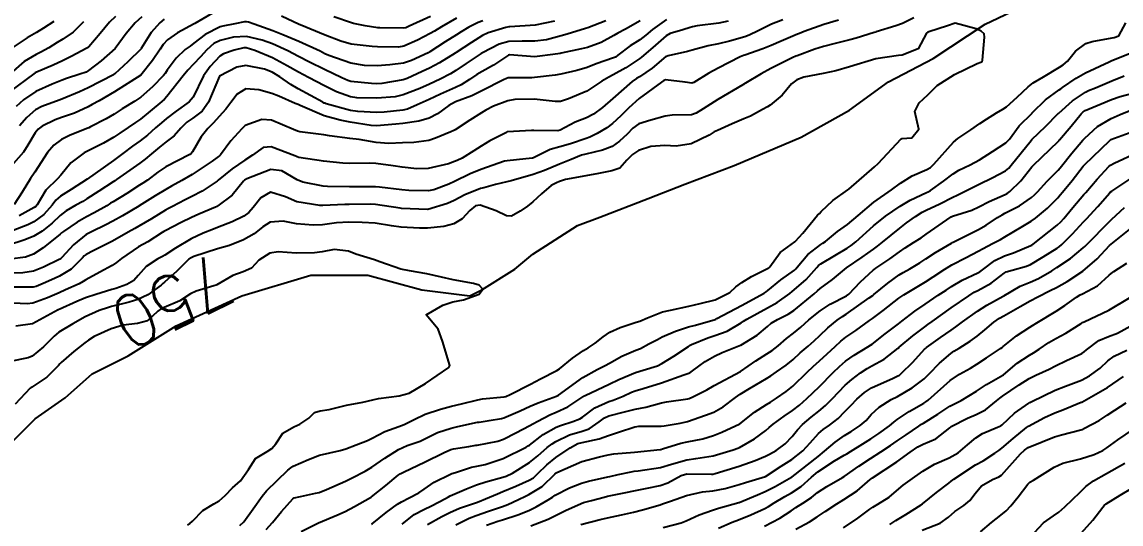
# Model space of a CAD drawing. Header units: metres. Extents: x 318500 to 325275, y 7408834 to 7428799.
# Drawn here: x 322427.6 to 322511.4, y 7422214.5 to 7422252.8 of the extents above; entities that cross this region are included whole.
import ezdxf
from ezdxf.enums import TextEntityAlignment as Align

# ---------------------------------------------------------------- set-up
doc = ezdxf.new("R2010")
doc.units = ezdxf.units.M
doc.header["$MEASUREMENT"] = 0
for name, color, linetype in [('Cotas', 45, 'Continuous'), ('Curvas de Nivel 1m', 11, 'Continuous'), ('Curvas de Nivel 5m', 15, 'Continuous'), ('Hidrografia', 140, 'Continuous'), ('Vias Primárias', 230, 'Continuous')]:
    doc.layers.add(name, color=color, linetype=linetype)
doc.styles.add('Style-STANDARD', font='STANDARD.shx')

msp = doc.modelspace()

# ---------------------------------------------------------------- linework, layer by layer
at = {"layer": 'Curvas de Nivel 1m', "flags": 128}
for points, elevation in [([(322442.742, 7422253.858), (322440.792, 7422252.719), (322440.755, 7422252.694), (322440.729, 7422252.682), (322439.455, 7422252.003), (322438.711, 7422251.47), (322438.357, 7422251.102), (322438.128, 7422250.756), (322437.566, 7422249.882), (322436.67, 7422248.77), (322434.657, 7422247.487), (322433.477, 7422246.818), (322432.943, 7422246.528), (322432.643, 7422246.365), (322431.598, 7422245.878), (322430.63, 7422245.533), (322430.135, 7422245.349), (322429.153, 7422244.872), (322428.839, 7422244.654), (322428.612, 7422244.376), (322428.054, 7422243.432), (322427.71, 7422242.893), (322426.577, 7422241.588)], 761), ([(322489.847, 7422252.966), (322488.739, 7422252.651), (322487.233, 7422252.102), (322486.872, 7422251.964), (322486.727, 7422251.91), (322485.472, 7422251.375), (322484.714, 7422251.047), (322484.073, 7422250.783), (322482.702, 7422250.29), (322482.603, 7422250.26), (322482.36, 7422250.165), (322480.687, 7422249.316), (322479.959, 7422248.923), (322478.825, 7422248.218), (322478.669, 7422248.169), (322478.154, 7422248.225), (322476.673, 7422248.416), (322476.542, 7422248.372), (322476.364, 7422248.245), (322474.657, 7422246.977), (322473.867, 7422246.278), (322473.257, 7422245.668), (322472.632, 7422245.076), (322472.184, 7422244.739), (322471.452, 7422244.308), (322470.889, 7422244.043), (322470.614, 7422243.942), (322469.421, 7422243.525), (322468.604, 7422243.295), (322467.863, 7422243.095), (322466.591, 7422242.451), (322466.534, 7422242.427), (322466.022, 7422242.379), (322464.588, 7422242.243), (322464.381, 7422242.197), (322462.581, 7422241.566), (322461.777, 7422241.239), (322460.572, 7422240.656), (322460.139, 7422240.456), (322459.009, 7422240.028), (322458.562, 7422239.94), (322457.09, 7422239.974), (322456.563, 7422240.019), (322454.872, 7422240.22), (322454.566, 7422240.241), (322452.866, 7422240.255), (322452.565, 7422240.255), (322450.888, 7422240.262), (322450.566, 7422240.29), (322449.02, 7422240.605), (322448.572, 7422240.783), (322447.409, 7422241.458), (322446.579, 7422241.574), (322444.753, 7422240.849), (322444.571, 7422240.747), (322444.525, 7422240.716), (322444.481, 7422240.671), (322443.631, 7422239.602), (322442.541, 7422238.786), (322442.481, 7422238.751), (322442.356, 7422238.693), (322441.095, 7422238.148), (322440.528, 7422237.898), (322439.738, 7422237.516), (322438.512, 7422236.89), (322438.425, 7422236.838), (322438.288, 7422236.752), (322437.208, 7422236.058), (322436.499, 7422235.655), (322435.199, 7422234.789), (322434.814, 7422234.467), (322434.482, 7422234.237), (322433.549, 7422233.739), (322432.465, 7422233.136), (322432.279, 7422233.016), (322431.955, 7422232.835), (322430.924, 7422232.375), (322430.45, 7422232.161), (322429.543, 7422231.764), (322428.437, 7422231.377), (322427.996, 7422231.327), (322426.437, 7422231.398)], 753), ([(322474.736, 7422252.91), (322473.605, 7422252.287), (322473.032, 7422251.989), (322472.722, 7422251.799), (322471.749, 7422251.276), (322470.709, 7422250.887), (322470.262, 7422250.771), (322468.701, 7422250.44), (322468.623, 7422250.429), (322468.07, 7422250.356), (322466.879, 7422250.187), (322466.697, 7422250.182), (322464.771, 7422250.327), (322464.699, 7422250.305), (322463.558, 7422249.546), (322462.679, 7422249.052), (322462.288, 7422248.822), (322461.731, 7422248.439), (322461.074, 7422248.038), (322460.664, 7422247.842), (322459.519, 7422247.327), (322458.654, 7422246.924), (322457.737, 7422246.494), (322456.985, 7422246.164), (322456.644, 7422246.09), (322455.223, 7422245.943), (322454.641, 7422245.916), (322453.207, 7422245.986), (322452.643, 7422246.085), (322450.792, 7422246.588), (322450.686, 7422246.625), (322450.651, 7422246.642), (322450.538, 7422246.704), (322448.661, 7422247.732), (322448.101, 7422248.055), (322447.272, 7422248.631), (322446.675, 7422248.991), (322446.096, 7422249.232), (322444.683, 7422249.515), (322443.976, 7422249.382), (322442.67, 7422248.69), (322441.817, 7422246.702), (322441.335, 7422246.014), (322440.631, 7422245.479), (322440.173, 7422245.181), (322439.708, 7422244.734), (322439.204, 7422244.149), (322438.604, 7422243.672), (322438.079, 7422243.274), (322437.468, 7422242.761), (322436.985, 7422242.367), (322436.583, 7422242.058), (322434.822, 7422240.796), (322434.672, 7422240.695), (322434.567, 7422240.628), (322433.46, 7422239.913), (322432.548, 7422239.331), (322432.238, 7422239.14), (322431.722, 7422238.838), (322430.969, 7422238.411), (322430.528, 7422238.061), (322429.898, 7422237.48), (322429.136, 7422236.871), (322428.506, 7422236.479), (322427.816, 7422236.203), (322426.499, 7422235.77)], 757), ([(322434.735, 7422253.259), (322434.273, 7422252.807), (322433.574, 7422251.96), (322432.702, 7422250.944), (322432.64, 7422250.891), (322432.555, 7422250.831), (322431.345, 7422250.188), (322430.685, 7422249.865), (322429.994, 7422249.546), (322428.672, 7422248.984), (322428.603, 7422248.949), (322428.519, 7422248.882), (322426.656, 7422247.492)], 764), ([(322476.738, 7422253.01), (322475.662, 7422252.256), (322475.174, 7422251.813), (322474.718, 7422251.475), (322473.979, 7422251.013), (322473.033, 7422250.295), (322472.843, 7422250.152), (322472.697, 7422250.084), (322471.373, 7422249.63), (322470.686, 7422249.367), (322469.896, 7422249.118), (322468.677, 7422248.848), (322468.254, 7422248.777), (322466.673, 7422248.582), (322466.474, 7422248.572), (322464.672, 7422248.565), (322464.546, 7422248.527), (322464.308, 7422248.405), (322462.661, 7422247.571), (322461.896, 7422247.199), (322460.653, 7422246.725), (322460.136, 7422246.458), (322459.284, 7422245.827), (322458.635, 7422245.493), (322457.867, 7422245.256), (322456.629, 7422245.083), (322456.107, 7422245.036), (322454.626, 7422244.912), (322454.235, 7422244.927), (322452.629, 7422245.186), (322451.874, 7422245.328), (322450.636, 7422245.657), (322448.803, 7422246.453), (322448.649, 7422246.522), (322448.426, 7422246.613), (322447.183, 7422247.16), (322446.657, 7422247.372), (322445.651, 7422247.647), (322444.661, 7422247.739), (322444.001, 7422247.332), (322443.526, 7422246.681), (322443.147, 7422246.18), (322442.634, 7422245.603), (322442.193, 7422245.13), (322441.766, 7422244.703), (322441.258, 7422244.063), (322440.593, 7422242.907), (322440.51, 7422242.802), (322440.398, 7422242.723), (322438.58, 7422241.778), (322437.972, 7422241.36), (322437.162, 7422240.764), (322436.807, 7422240.527), (322436.564, 7422240.371), (322435.591, 7422239.748), (322434.544, 7422239.099), (322434.358, 7422238.988), (322434.074, 7422238.807), (322433.103, 7422238.25), (322432.527, 7422237.951), (322431.808, 7422237.55), (322430.758, 7422236.848), (322430.62, 7422236.738), (322430.508, 7422236.637), (322429.221, 7422235.593), (322428.492, 7422235.106), (322427.87, 7422234.889), (322426.674, 7422234.721)], 756), ([(322444.216, 7422214.398), (322444.519, 7422214.666), (322445.225, 7422215.665), (322445.912, 7422216.645), (322446.254, 7422217.053), (322447.879, 7422218.616), (322448.089, 7422218.797), (322448.275, 7422218.912), (322449.451, 7422219.43), (322450.287, 7422219.752), (322451.856, 7422220.129), (322452.297, 7422220.248), (322453.073, 7422220.548), (322453.946, 7422220.894), (322454.308, 7422221.068), (322455.267, 7422221.569), (322456.322, 7422221.946), (322456.731, 7422222.097), (322457.502, 7422222.492), (322458.336, 7422222.884), (322459.518, 7422223.287), (322460.346, 7422223.504), (322461.103, 7422223.688), (322462.354, 7422223.998), (322462.722, 7422224.057), (322464.357, 7422224.218), (322464.503, 7422224.253), (322464.822, 7422224.393), (322466.368, 7422225.181), (322467.147, 7422225.587), (322468.379, 7422226.217), (322468.573, 7422226.347), (322469.562, 7422227.163), (322470.401, 7422227.748), (322470.762, 7422227.957), (322471.298, 7422228.307), (322471.909, 7422228.807), (322472.423, 7422229.154), (322473.196, 7422229.515), (322474.435, 7422229.911), (322474.7, 7422230.002), (322475.304, 7422230.257), (322476.445, 7422230.706), (322477.036, 7422230.821), (322478.449, 7422231.145), (322479.309, 7422231.344), (322480.454, 7422231.614), (322481.56, 7422232.173), (322482.027, 7422232.607), (322482.472, 7422232.948), (322483.218, 7422233.41), (322484.488, 7422234.038), (322484.554, 7422234.075), (322484.611, 7422234.138), (322485.395, 7422235.238), (322486.519, 7422236.053), (322486.551, 7422236.079), (322486.583, 7422236.109), (322487.139, 7422236.714), (322488.243, 7422238.084), (322488.4, 7422238.224), (322488.544, 7422238.358), (322489.418, 7422239.21), (322490.569, 7422240.007), (322490.644, 7422240.059), (322492.596, 7422241.765), (322492.877, 7422242.026), (322494.619, 7422243.902), (322494.688, 7422243.931), (322495.434, 7422243.992), (322495.972, 7422244.645), (322495.682, 7422245.99), (322495.993, 7422246.654), (322496.669, 7422247.279), (322497.013, 7422247.637), (322497.376, 7422247.97), (322498.689, 7422248.83), (322500.426, 7422249.653), (322500.698, 7422249.751), (322500.795, 7422249.823), (322500.827, 7422249.919), (322500.984, 7422251.659), (322500.961, 7422251.918), (322500.733, 7422252.127), (322500.342, 7422252.32), (322498.742, 7422252.728), (322498.161, 7422252.537), (322496.732, 7422252.089), (322496.652, 7422252.06), (322496.57, 7422251.982), (322495.916, 7422250.783), (322494.705, 7422250.308), (322494.438, 7422250.27), (322492.7, 7422250.03), (322490.693, 7422249.408), (322489.655, 7422249.106), (322488.688, 7422248.899), (322487.198, 7422248.615), (322486.683, 7422248.418), (322486.276, 7422248.116), (322485.556, 7422247.237), (322484.655, 7422246.469), (322484.441, 7422246.354), (322484.049, 7422246.146), (322483.154, 7422245.644), (322482.639, 7422245.442), (322481.758, 7422245.048), (322480.625, 7422244.555), (322480.382, 7422244.435), (322479.989, 7422244.199), (322478.613, 7422243.542), (322477.482, 7422243.361), (322476.607, 7422243.391), (322475.535, 7422243.327), (322474.601, 7422243.018), (322474.157, 7422242.714), (322473.725, 7422242.279), (322473.192, 7422241.676), (322472.582, 7422241.457), (322471.545, 7422241.271), (322470.578, 7422241.074), (322469.034, 7422240.803), (322468.573, 7422240.651), (322468.359, 7422240.565), (322467.956, 7422240.356), (322467.222, 7422239.701), (322466.551, 7422239.096), (322466.139, 7422238.783), (322465.578, 7422238.384), (322464.915, 7422238.013), (322464.535, 7422238.035), (322463.751, 7422238.412), (322462.546, 7422238.851), (322462.184, 7422238.795), (322461.744, 7422238.438), (322461.16, 7422237.815), (322460.525, 7422237.427), (322459.765, 7422237.218), (322458.519, 7422237.1), (322457.907, 7422237.101), (322456.52, 7422237.17), (322455.763, 7422237.276), (322454.524, 7422237.461), (322453.542, 7422237.528), (322452.525, 7422237.56), (322451.593, 7422237.505), (322450.521, 7422237.351), (322449.807, 7422237.311), (322448.522, 7422237.429), (322447.527, 7422237.623), (322446.524, 7422237.556), (322445.976, 7422237.19), (322445.294, 7422236.658), (322444.505, 7422236.19), (322443.413, 7422235.768), (322442.498, 7422235.515), (322440.715, 7422234.939), (322440.491, 7422234.839), (322440.329, 7422234.722), (322439.412, 7422233.8), (322438.463, 7422232.977), (322438.34, 7422232.873), (322438.206, 7422232.753), (322437.2, 7422232.011), (322436.443, 7422231.636), (322435.785, 7422231.435), (322434.435, 7422231.113), (322434.19, 7422231.047), (322433.484, 7422230.814), (322432.425, 7422230.335), (322431.474, 7422229.785), (322430.413, 7422229.146), (322430.046, 7422228.855), (322429.236, 7422228.029), (322428.387, 7422227.318), (322428.083, 7422227.186), (322426.715, 7422226.905)], 751), ([(322485.609, 7422252.997), (322484.735, 7422252.657), (322484.381, 7422252.497), (322483.72, 7422252.15), (322483.055, 7422251.827), (322482.723, 7422251.702), (322481.539, 7422251.356), (322480.714, 7422251.156), (322479.913, 7422251.001), (322478.707, 7422250.686), (322478.342, 7422250.587), (322476.874, 7422250.238), (322476.732, 7422250.207), (322476.699, 7422250.184), (322475.64, 7422249.301), (322474.676, 7422248.648), (322474.442, 7422248.505), (322474.133, 7422248.278), (322472.657, 7422246.981), (322471.865, 7422246.302), (322471.167, 7422245.787), (322470.638, 7422245.523), (322469.787, 7422245.179), (322468.623, 7422244.579), (322468.449, 7422244.526), (322466.623, 7422244.553), (322466.452, 7422244.544), (322464.621, 7422244.443), (322464.588, 7422244.433), (322464.531, 7422244.401), (322463.278, 7422243.752), (322462.604, 7422243.35), (322462.049, 7422242.985), (322461.168, 7422242.444), (322460.777, 7422242.26), (322460.587, 7422242.181), (322460.131, 7422242.003), (322458.582, 7422241.635), (322457.7, 7422241.612), (322456.582, 7422241.741), (322455.905, 7422241.839), (322454.585, 7422242.023), (322454.091, 7422242.044), (322452.585, 7422242.02), (322452.058, 7422242.041), (322450.586, 7422242.218), (322448.702, 7422242.495), (322448.589, 7422242.53), (322448.532, 7422242.553), (322448.415, 7422242.613), (322446.6, 7422243.31), (322445.997, 7422243.251), (322445.167, 7422242.661), (322444.586, 7422242.271), (322443.633, 7422241.626), (322442.571, 7422240.753), (322442.497, 7422240.691), (322441.341, 7422239.926), (322440.552, 7422239.502), (322440.033, 7422239.243), (322439.074, 7422238.742), (322438.723, 7422238.562), (322438.536, 7422238.457), (322437.472, 7422237.815), (322436.517, 7422237.246), (322436.215, 7422237.074), (322435.701, 7422236.782), (322434.503, 7422236.109), (322433.04, 7422235.366), (322432.492, 7422235.079), (322432.351, 7422234.972), (322432.22, 7422234.833), (322431.346, 7422233.972), (322430.469, 7422233.433), (322430.072, 7422233.25), (322429.21, 7422232.869), (322428.689, 7422232.644), (322428.456, 7422232.589), (322426.783, 7422232.578)], 754), ([(322430.033, 7422252.86), (322429.245, 7422252.349), (322428.717, 7422252.038), (322427.994, 7422251.608), (322426.923, 7422250.907)], 766), ([(322472.123, 7422252.92), (322470.731, 7422252.381), (322470.562, 7422252.323), (322469.157, 7422251.91), (322468.721, 7422251.778), (322467.603, 7422251.475), (322466.715, 7422251.356), (322465.736, 7422251.363), (322464.714, 7422251.34), (322463.975, 7422251.147), (322462.701, 7422250.48), (322462.669, 7422250.462), (322462.623, 7422250.431), (322461.476, 7422249.654), (322460.68, 7422249.117), (322460.265, 7422248.867), (322459.49, 7422248.468), (322458.666, 7422248.089), (322457.929, 7422247.757), (322456.657, 7422247.259), (322456.055, 7422247.117), (322454.655, 7422247.005), (322453.142, 7422247.04), (322452.656, 7422247.128), (322451.591, 7422247.507), (322450.664, 7422247.952), (322449.444, 7422248.602), (322448.676, 7422249.012), (322447.821, 7422249.485), (322446.692, 7422250.084), (322445.361, 7422250.66), (322444.703, 7422250.862), (322444.512, 7422250.863), (322443.786, 7422250.679), (322442.972, 7422250.411), (322442.693, 7422250.226), (322441.951, 7422249.431), (322441.446, 7422248.708), (322440.654, 7422247.101), (322440.342, 7422246.725), (322439.357, 7422246.021), (322438.631, 7422245.475), (322438.238, 7422245.142), (322437.796, 7422244.758), (322437.174, 7422244.202), (322436.605, 7422243.756), (322436.034, 7422243.343), (322435.301, 7422242.789), (322434.585, 7422242.257), (322432.57, 7422240.83), (322431.359, 7422240.041), (322430.55, 7422239.546), (322430.175, 7422239.226), (322429.895, 7422238.86), (322429.261, 7422238.137), (322428.521, 7422237.584), (322428.061, 7422237.343), (322426.941, 7422236.904)], 758), ([(322495.591, 7422253.148), (322494.741, 7422252.704), (322494.219, 7422252.526), (322492.731, 7422252.078), (322492.696, 7422252.065), (322492.572, 7422252.032), (322491.191, 7422251.585), (322490.721, 7422251.457), (322489.598, 7422251.19), (322488.713, 7422250.971), (322488.038, 7422250.762), (322486.702, 7422250.254), (322486.597, 7422250.216), (322486.376, 7422250.115), (322484.691, 7422249.269), (322483.958, 7422248.876), (322482.767, 7422248.159), (322482.712, 7422248.127), (322482.679, 7422248.108), (322482.558, 7422248.042), (322480.657, 7422246.917), (322479.541, 7422246.207), (322479.001, 7422245.859), (322478.643, 7422245.735), (322477.165, 7422245.712), (322476.641, 7422245.643), (322475.55, 7422245.343), (322474.632, 7422245.047), (322474.174, 7422244.727), (322473.741, 7422244.279), (322473.165, 7422243.731), (322472.606, 7422243.338), (322471.867, 7422243.035), (322470.596, 7422242.743), (322470.268, 7422242.652), (322469.475, 7422242.337), (322468.586, 7422241.966), (322467.45, 7422241.492), (322466.578, 7422241.183), (322464.892, 7422240.714), (322464.572, 7422240.639), (322463.713, 7422240.413), (322462.82, 7422240.173), (322462.565, 7422240.111), (322461.355, 7422239.645), (322460.551, 7422239.2), (322460.033, 7422238.973), (322458.54, 7422238.513), (322458.511, 7422238.51), (322456.541, 7422238.6), (322456.446, 7422238.606), (322454.546, 7422238.911), (322454.147, 7422238.935), (322452.545, 7422238.902), (322452.217, 7422238.893), (322450.544, 7422238.826), (322450.309, 7422238.827), (322448.547, 7422239.109), (322447.689, 7422239.487), (322446.558, 7422239.849), (322445.802, 7422239.401), (322445.234, 7422238.66), (322444.908, 7422238.291), (322444.53, 7422238.013), (322443.638, 7422237.564), (322442.517, 7422237.134), (322442.197, 7422237.013), (322441.422, 7422236.706), (322440.506, 7422236.278), (322439.32, 7422235.56), (322438.493, 7422235.023), (322438.315, 7422234.928), (322437.962, 7422234.755), (322437.072, 7422234.174), (322436.471, 7422233.473), (322436.142, 7422233.097), (322435.594, 7422232.783), (322434.76, 7422232.491), (322434.454, 7422232.4), (322433.236, 7422232.03), (322432.444, 7422231.766), (322431.781, 7422231.495), (322430.43, 7422230.878), (322430.412, 7422230.869), (322430.376, 7422230.851), (322428.419, 7422229.795), (322427.141, 7422229.623)], 752), ([(322436.735, 7422253.23), (322436.236, 7422252.777), (322435.558, 7422251.947), (322434.718, 7422250.8), (322433.629, 7422249.873), (322432.674, 7422249.117), (322432.492, 7422249.012), (322432.016, 7422248.837), (322431.006, 7422248.507), (322430.665, 7422248.384), (322429.896, 7422248.095), (322428.656, 7422247.524), (322427.718, 7422246.894), (322427.157, 7422246.388)], 763), ([(322468.204, 7422252.887), (322466.732, 7422252.578), (322464.803, 7422252.471), (322464.731, 7422252.46), (322464.496, 7422252.404), (322463.152, 7422251.995), (322462.72, 7422251.794), (322461.88, 7422251.27), (322460.701, 7422250.502), (322460.669, 7422250.482), (322460.623, 7422250.451), (322459.445, 7422249.712), (322458.682, 7422249.304), (322458.125, 7422249.041), (322456.972, 7422248.505), (322456.669, 7422248.41), (322455.051, 7422248.142), (322454.666, 7422248.111), (322454.252, 7422248.122), (322452.667, 7422248.289), (322452.455, 7422248.351), (322451.99, 7422248.57), (322450.679, 7422249.2), (322449.52, 7422249.769), (322448.694, 7422250.193), (322447.865, 7422250.623), (322446.708, 7422251.152), (322445.92, 7422251.444), (322444.716, 7422251.712), (322443.723, 7422251.672), (322442.711, 7422251.418), (322442.223, 7422251.182), (322441.691, 7422250.705), (322441.225, 7422250.179), (322440.683, 7422249.602), (322440.245, 7422249.158), (322439.89, 7422248.732), (322438.654, 7422247.131), (322438.473, 7422246.931), (322438.272, 7422246.754), (322437.381, 7422246.02), (322436.63, 7422245.421), (322436.254, 7422245.148), (322435.703, 7422244.784), (322435.068, 7422244.339), (322434.608, 7422244.03), (322433.83, 7422243.583), (322432.592, 7422242.96), (322432.506, 7422242.916), (322432.342, 7422242.832), (322431.339, 7422242.086), (322430.573, 7422241.132), (322430.303, 7422240.854), (322429.432, 7422239.991), (322428.758, 7422238.877), (322428.666, 7422238.75), (322428.537, 7422238.657), (322427.383, 7422238.041)], 759), ([(322438.448, 7422253.037), (322438.115, 7422252.756), (322437.456, 7422252.026), (322436.7, 7422250.799), (322436.688, 7422250.782), (322435.675, 7422249.795), (322434.671, 7422248.876), (322434.629, 7422248.842), (322434.57, 7422248.801), (322432.66, 7422247.814), (322431.983, 7422247.511), (322430.651, 7422246.932), (322430.448, 7422246.853), (322429.126, 7422246.39), (322428.639, 7422246.125), (322427.971, 7422245.549), (322427.422, 7422244.898)], 762), ([(322446.215, 7422214.093), (322446.703, 7422214.633), (322447.39, 7422215.465), (322448.247, 7422216.437), (322448.356, 7422216.501), (322448.835, 7422216.604), (322449.991, 7422216.854), (322450.253, 7422216.927), (322450.817, 7422217.14), (322452.268, 7422217.771), (322452.788, 7422218.036), (322453.762, 7422218.538), (322454.283, 7422218.846), (322455.265, 7422219.545), (322456.297, 7422220.2), (322456.982, 7422220.5), (322457.949, 7422220.842), (322458.308, 7422221.014), (322459.287, 7422221.494), (322460.321, 7422221.83), (322460.827, 7422221.94), (322462.328, 7422222.272), (322462.461, 7422222.295), (322463.215, 7422222.417), (322464.173, 7422222.562), (322464.333, 7422222.609), (322465.577, 7422223.146), (322466.347, 7422223.493), (322466.961, 7422223.754), (322468.359, 7422224.267), (322468.417, 7422224.291), (322468.497, 7422224.348), (322470.374, 7422225.692), (322471.462, 7422226.304), (322472.07, 7422226.61), (322472.388, 7422226.797), (322473.345, 7422227.332), (322474.403, 7422227.781), (322474.75, 7422227.919), (322475.397, 7422228.255), (322476.054, 7422228.606), (322476.418, 7422228.79), (322477.425, 7422229.225), (322478.43, 7422229.55), (322478.939, 7422229.698), (322480.439, 7422230.116), (322480.491, 7422230.138), (322480.589, 7422230.188), (322482.45, 7422231.195), (322484.174, 7422232.134), (322484.351, 7422232.243), (322484.463, 7422232.332), (322485.463, 7422233.138), (322486.487, 7422233.889), (322486.607, 7422233.989), (322486.706, 7422234.107), (322487.524, 7422235.076), (322488.517, 7422235.853), (322488.656, 7422235.94), (322488.852, 7422236.077), (322489.769, 7422236.826), (322490.533, 7422237.383), (322491.342, 7422238.048), (322492.556, 7422239.077), (322493.881, 7422240.01), (322494.578, 7422240.519), (322495.478, 7422241.099), (322496.594, 7422241.568), (322496.857, 7422241.716), (322497.125, 7422241.972), (322498.617, 7422243.647), (322498.944, 7422243.945), (322499.953, 7422244.608), (322500.637, 7422245.075), (322501.137, 7422245.421), (322501.903, 7422245.907), (322502.389, 7422246.168), (322502.657, 7422246.348), (322503.473, 7422247.083), (322504.301, 7422247.876), (322504.683, 7422248.181), (322505.483, 7422248.653), (322506.695, 7422249.385), (322506.976, 7422249.559), (322507.303, 7422249.834), (322507.933, 7422250.607), (322508.72, 7422251.179), (322509.191, 7422251.345), (322510.727, 7422251.622), (322510.868, 7422251.647), (322511.217, 7422251.783), (322511.762, 7422252.757)], 752), ([(322460.737, 7422253.124), (322459.598, 7422252.467), (322459.061, 7422252.139), (322458.722, 7422251.94), (322457.764, 7422251.444), (322456.707, 7422250.976), (322456.32, 7422250.9), (322454.706, 7422250.929), (322454.291, 7422250.952), (322452.709, 7422251.146), (322451.924, 7422251.36), (322450.719, 7422251.831), (322448.805, 7422252.609), (322448.73, 7422252.642), (322447.392, 7422253.285)], 761), ([(322458.738, 7422253.249), (322457.13, 7422252.504), (322456.858, 7422252.378), (322456.728, 7422252.346), (322454.878, 7422252.379), (322454.728, 7422252.391), (322453.762, 7422252.545), (322452.888, 7422252.714), (322452.732, 7422252.76), (322451.379, 7422253.223)], 762), ([(322448.88, 7422213.937), (322450.22, 7422214.59), (322451.613, 7422215.185), (322452.234, 7422215.466), (322452.945, 7422215.844), (322454.172, 7422216.531), (322454.223, 7422216.558), (322454.251, 7422216.579), (322455.341, 7422217.443), (322456.276, 7422218.229), (322456.438, 7422218.347), (322456.738, 7422218.503), (322458.287, 7422219.227), (322459.795, 7422219.958), (322460.297, 7422220.197), (322460.494, 7422220.252), (322461.677, 7422220.436), (322462.216, 7422220.516), (322462.302, 7422220.53), (322463.882, 7422220.83), (322464.309, 7422220.979), (322465.245, 7422221.457), (322466.325, 7422222.02), (322466.549, 7422222.145), (322466.934, 7422222.364), (322467.852, 7422222.84), (322468.34, 7422223.048), (322469.224, 7422223.46), (322470.358, 7422224.216), (322470.422, 7422224.256), (322470.547, 7422224.317), (322472.369, 7422225.191), (322473.113, 7422225.542), (322474.378, 7422226.069), (322474.967, 7422226.261), (322476.044, 7422226.586), (322476.388, 7422226.749), (322477.295, 7422227.328), (322478.408, 7422228.069), (322478.495, 7422228.123), (322478.643, 7422228.208), (322479.885, 7422228.728), (322480.421, 7422228.894), (322481.365, 7422229.236), (322482.436, 7422229.868), (322482.604, 7422229.991), (322482.852, 7422230.154), (322484.449, 7422231.011), (322485.165, 7422231.411), (322486.137, 7422232.113), (322486.315, 7422232.26), (322486.464, 7422232.374), (322487.388, 7422233.185), (322488.197, 7422234.084), (322488.337, 7422234.238), (322488.494, 7422234.359), (322489.57, 7422235.003), (322490.513, 7422235.561), (322490.809, 7422235.762), (322491.169, 7422236.05), (322492.532, 7422237.276), (322493.441, 7422238.016), (322494.552, 7422238.782), (322495.325, 7422239.226), (322496.567, 7422239.806), (322496.683, 7422239.863), (322496.873, 7422239.975), (322497.854, 7422240.688), (322498.59, 7422241.251), (322499.023, 7422241.514), (322499.899, 7422241.931), (322500.604, 7422242.317), (322501.588, 7422242.933), (322502.617, 7422243.612), (322502.884, 7422243.896), (322503.627, 7422244.893), (322504.606, 7422245.871), (322504.626, 7422245.895), (322504.651, 7422245.914), (322505.644, 7422246.876), (322506.677, 7422247.646), (322506.79, 7422247.728), (322506.938, 7422247.837), (322507.962, 7422248.552), (322508.691, 7422248.955), (322510.495, 7422249.793), (322510.634, 7422249.858), (322510.702, 7422249.891), (322512.047, 7422250.433)], 753), ([(322454.246, 7422214.504), (322454.29, 7422214.529), (322455.375, 7422215.377), (322456.243, 7422216.029), (322456.54, 7422216.211), (322457.122, 7422216.497), (322457.857, 7422216.885), (322458.26, 7422217.172), (322459.033, 7422217.704), (322460.278, 7422218.32), (322460.372, 7422218.355), (322460.658, 7422218.446), (322461.878, 7422218.84), (322462.285, 7422218.928), (322462.925, 7422219.059), (322464.291, 7422219.508), (322466.04, 7422220.374), (322466.205, 7422220.468), (322466.303, 7422220.539), (322467.337, 7422221.337), (322468.323, 7422221.892), (322468.65, 7422222.02), (322469.598, 7422222.331), (322470.125, 7422222.531), (322470.335, 7422222.677), (322471.283, 7422223.369), (322472.353, 7422223.856), (322472.677, 7422223.965), (322473.442, 7422224.279), (322474.065, 7422224.571), (322474.364, 7422224.684), (322474.96, 7422224.855), (322476.37, 7422225.285), (322478.05, 7422225.888), (322478.378, 7422225.993), (322478.526, 7422226.061), (322478.725, 7422226.207), (322479.682, 7422226.906), (322480.397, 7422227.333), (322480.986, 7422227.597), (322482.37, 7422228.161), (322482.398, 7422228.172), (322483.643, 7422228.92), (322484.432, 7422229.578), (322484.728, 7422229.834), (322485.205, 7422230.122), (322486.026, 7422230.532), (322486.447, 7422230.815), (322488, 7422232.087), (322488.243, 7422232.304), (322488.466, 7422232.497), (322489.385, 7422233.163), (322490.467, 7422234.06), (322491.669, 7422234.876), (322492.512, 7422235.493), (322492.818, 7422235.723), (322493.195, 7422236.02), (322494.531, 7422237.102), (322495.038, 7422237.492), (322495.717, 7422237.988), (322496.224, 7422238.304), (322496.547, 7422238.464), (322497.572, 7422238.947), (322498.562, 7422239.449), (322498.901, 7422239.609), (322499.571, 7422239.935), (322500.221, 7422240.279), (322500.578, 7422240.451), (322501.573, 7422240.922), (322502.594, 7422241.47), (322502.829, 7422241.664), (322503.028, 7422241.894), (322504.535, 7422243.787), (322504.603, 7422243.87), (322505.635, 7422244.855), (322506.611, 7422245.841), (322506.63, 7422245.861), (322506.651, 7422245.878), (322507.692, 7422246.802), (322508.675, 7422247.477), (322508.906, 7422247.588), (322509.441, 7422247.809), (322510.685, 7422248.335), (322511.627, 7422248.714)], 754), ([(322458.518, 7422214.476), (322459.615, 7422215.074), (322460.234, 7422215.4), (322460.956, 7422215.726), (322462.246, 7422216.155), (322462.451, 7422216.223), (322462.935, 7422216.42), (322463.846, 7422216.816), (322464.259, 7422216.979), (322465.254, 7422217.396), (322466.272, 7422217.846), (322466.598, 7422218.043), (322466.937, 7422218.363), (322467.607, 7422219.037), (322468.292, 7422219.593), (322469.398, 7422220.334), (322469.981, 7422220.649), (322470.306, 7422220.737), (322471.604, 7422221.007), (322472.315, 7422221.261), (322473.078, 7422221.523), (322474.325, 7422221.921), (322474.622, 7422221.969), (322476.326, 7422221.98), (322476.561, 7422222.002), (322477.779, 7422222.218), (322478.243, 7422222.299), (322478.332, 7422222.322), (322479.726, 7422222.809), (322480.343, 7422223.059), (322481.067, 7422223.461), (322482.008, 7422224.165), (322482.363, 7422224.419), (322483.064, 7422224.847), (322484.375, 7422225.619), (322484.683, 7422225.821), (322485.118, 7422226.123), (322485.862, 7422226.641), (322486.395, 7422227.077), (322486.932, 7422227.572), (322487.529, 7422228.093), (322487.999, 7422228.504), (322488.422, 7422228.909), (322489.03, 7422229.475), (322489.756, 7422230.067), (322490.163, 7422230.342), (322490.445, 7422230.525), (322492.2, 7422231.776), (322492.459, 7422231.963), (322492.545, 7422232.029), (322493.602, 7422232.885), (322494.483, 7422233.519), (322494.779, 7422233.703), (322495.282, 7422233.992), (322496.041, 7422234.44), (322496.501, 7422234.744), (322497.245, 7422235.233), (322498.456, 7422235.951), (322498.52, 7422235.987), (322498.596, 7422236.024), (322500.531, 7422236.986), (322501.121, 7422237.327), (322501.983, 7422237.906), (322502.326, 7422238.12), (322502.545, 7422238.225), (322503.646, 7422238.792), (322504.563, 7422239.428), (322504.802, 7422239.631), (322505.02, 7422239.863), (322505.748, 7422240.687), (322506.595, 7422241.526), (322506.747, 7422241.689), (322506.863, 7422241.837), (322507.629, 7422242.811), (322508.492, 7422243.821), (322508.552, 7422243.889), (322508.622, 7422243.972), (322509.598, 7422244.843), (322510.645, 7422245.468), (322510.864, 7422245.569), (322511.319, 7422245.78), (322512.263, 7422246.158)], 756), ([(322460.692, 7422214.445), (322461.705, 7422214.958), (322462.231, 7422215.162), (322463.17, 7422215.482), (322464.242, 7422215.852), (322464.638, 7422216.001), (322465.451, 7422216.382), (322465.988, 7422216.64), (322466.256, 7422216.764), (322467.25, 7422217.376), (322468.242, 7422218.35), (322468.26, 7422218.37), (322468.28, 7422218.385), (322468.381, 7422218.448), (322470.29, 7422219.271), (322471.639, 7422219.646), (322472.295, 7422219.794), (322472.724, 7422219.858), (322474.297, 7422219.985), (322476.251, 7422220.193), (322476.3, 7422220.2), (322476.43, 7422220.238), (322477.841, 7422220.683), (322478.309, 7422220.785), (322479.502, 7422221.009), (322480.316, 7422221.259), (322480.968, 7422221.532), (322482.33, 7422222.144), (322483.439, 7422223.048), (322484.353, 7422223.634), (322484.66, 7422223.822), (322485.123, 7422224.122), (322485.855, 7422224.626), (322486.369, 7422225.042), (322487.462, 7422226.094), (322487.93, 7422226.544), (322488.393, 7422226.961), (322488.978, 7422227.495), (322489.597, 7422228.068), (322490.022, 7422228.458), (322490.421, 7422228.767), (322491.185, 7422229.292), (322492.22, 7422230.033), (322492.442, 7422230.198), (322493.247, 7422230.817), (322494.457, 7422231.748), (322494.601, 7422231.856), (322494.822, 7422231.996), (322495.843, 7422232.613), (322496.475, 7422232.991), (322497.077, 7422233.375), (322497.956, 7422233.958), (322498.277, 7422234.169), (322498.495, 7422234.298), (322499.595, 7422234.843), (322500.511, 7422235.334), (322500.885, 7422235.546), (322501.586, 7422235.909), (322502.191, 7422236.235), (322502.525, 7422236.439), (322503.896, 7422237.242), (322504.538, 7422237.63), (322504.873, 7422237.865), (322505.783, 7422238.62), (322506.564, 7422239.414), (322506.76, 7422239.645), (322506.923, 7422239.836), (322507.676, 7422240.737), (322508.515, 7422241.821), (322508.554, 7422241.867), (322508.601, 7422241.921), (322510.539, 7422243.791), (322510.58, 7422243.831), (322510.621, 7422243.85), (322512.021, 7422244.377)], 757), ([(322463.007, 7422214.418), (322463.893, 7422214.737), (322464.227, 7422214.837), (322465.412, 7422215.202), (322466.237, 7422215.532), (322466.798, 7422215.808), (322467.719, 7422216.355), (322468.037, 7422216.569), (322468.255, 7422216.713), (322469.337, 7422217.261), (322470.27, 7422217.63), (322470.8, 7422217.784), (322472.277, 7422218.11), (322472.425, 7422218.141), (322473.057, 7422218.282), (322474.053, 7422218.502), (322474.283, 7422218.532), (322474.585, 7422218.567), (322476.286, 7422218.834), (322477.132, 7422219.071), (322478.292, 7422219.416), (322478.975, 7422219.521), (322480.295, 7422219.716), (322481.835, 7422220.167), (322482.166, 7422220.298), (322482.303, 7422220.36), (322483.451, 7422221.005), (322484.323, 7422221.65), (322484.578, 7422221.875), (322484.873, 7422222.125), (322485.713, 7422222.742), (322486.346, 7422223.183), (322486.871, 7422223.584), (322487.451, 7422224.094), (322488.369, 7422224.98), (322489.441, 7422226.064), (322489.922, 7422226.522), (322490.393, 7422226.939), (322491.042, 7422227.409), (322492.091, 7422228.035), (322492.287, 7422228.157), (322492.413, 7422228.248), (322493.406, 7422229.034), (322494.437, 7422229.802), (322494.548, 7422229.89), (322494.687, 7422229.998), (322495.672, 7422230.763), (322496.453, 7422231.3), (322497.452, 7422231.965), (322498.053, 7422232.37), (322498.471, 7422232.651), (322499.283, 7422233.133), (322500.486, 7422233.681), (322500.64, 7422233.766), (322500.838, 7422233.917), (322501.782, 7422234.626), (322502.506, 7422234.978), (322503.183, 7422235.216), (322504.518, 7422235.761), (322504.591, 7422235.797), (322504.688, 7422235.867), (322506.535, 7422237.331), (322506.799, 7422237.576), (322507.031, 7422237.835), (322507.715, 7422238.666), (322508.568, 7422239.669), (322508.639, 7422239.749), (322508.698, 7422239.818), (322509.566, 7422240.824), (322510.465, 7422241.792), (322510.601, 7422241.901), (322510.86, 7422242.044), (322512.611, 7422242.877)], 758), ([(322466.408, 7422214.368), (322467.713, 7422214.869), (322468.232, 7422215.121), (322469.039, 7422215.537), (322470.246, 7422216.078), (322470.423, 7422216.142), (322471.022, 7422216.308), (322471.982, 7422216.566), (322472.255, 7422216.628), (322473.63, 7422216.906), (322474.262, 7422217.043), (322475.264, 7422217.257), (322476.268, 7422217.448), (322476.854, 7422217.649), (322477.853, 7422218.216), (322478.281, 7422218.333), (322480.165, 7422218.307), (322480.281, 7422218.317), (322480.46, 7422218.365), (322482.288, 7422218.921), (322483.501, 7422219.35), (322484.296, 7422219.683), (322484.593, 7422219.831), (322485.095, 7422220.122), (322485.787, 7422220.636), (322486.316, 7422221.196), (322486.724, 7422221.704), (322487.096, 7422222.099), (322487.758, 7422222.669), (322488.346, 7422223.132), (322488.865, 7422223.559), (322489.361, 7422224.065), (322490.371, 7422225.1), (322490.88, 7422225.54), (322491.542, 7422226.038), (322492.031, 7422226.389), (322492.388, 7422226.584), (322493.323, 7422227.089), (322494.409, 7422227.938), (322494.442, 7422227.967), (322494.473, 7422227.999), (322495.527, 7422228.885), (322496.434, 7422229.572), (322496.671, 7422229.742), (322496.991, 7422229.972), (322498.45, 7422230.998), (322499.779, 7422231.93), (322500.193, 7422232.195), (322500.466, 7422232.334), (322501.485, 7422232.9), (322502.486, 7422233.664), (322502.638, 7422233.747), (322503.103, 7422233.891), (322504.188, 7422234.181), (322504.497, 7422234.316), (322505.467, 7422234.894), (322506.516, 7422235.554), (322506.683, 7422235.673), (322506.878, 7422235.836), (322507.701, 7422236.656), (322508.537, 7422237.567), (322508.768, 7422237.817), (322509.617, 7422238.741), (322510.533, 7422239.791), (322510.55, 7422239.81), (322510.571, 7422239.828), (322510.699, 7422239.916), (322512.591, 7422241.179)], 759), ([(322476.491, 7422214.236), (322477.846, 7422214.595), (322478.228, 7422214.753), (322479.22, 7422215.215), (322480.241, 7422215.565), (322480.716, 7422215.71), (322482.25, 7422216.147), (322482.28, 7422216.16), (322483.665, 7422216.732), (322484.263, 7422216.984), (322485.024, 7422217.367), (322486.279, 7422218.076), (322486.301, 7422218.088), (322486.323, 7422218.109), (322488.296, 7422219.666), (322488.795, 7422220.073), (322489.608, 7422220.763), (322490.318, 7422221.262), (322490.808, 7422221.56), (322491.517, 7422222.038), (322491.952, 7422222.417), (322492.342, 7422222.86), (322492.944, 7422223.428), (322493.88, 7422224.007), (322494.363, 7422224.251), (322495.464, 7422224.894), (322496.376, 7422225.594), (322496.762, 7422225.974), (322497.556, 7422226.799), (322498.404, 7422227.528), (322498.654, 7422227.699), (322499.058, 7422227.94), (322499.882, 7422228.464), (322500.424, 7422228.855), (322501.012, 7422229.333), (322501.696, 7422229.907), (322502.131, 7422230.215), (322502.445, 7422230.4), (322503.696, 7422231.125), (322504.457, 7422231.555), (322505.046, 7422231.861), (322505.992, 7422232.323), (322506.471, 7422232.567), (322507.28, 7422233.03), (322508.49, 7422233.82), (322509.561, 7422234.748), (322510.52, 7422235.768), (322512.536, 7422237.387)], 761), ([(322480.712, 7422214.183), (322481.751, 7422214.644), (322482.23, 7422214.834), (322483.167, 7422215.215), (322484.243, 7422215.693), (322484.527, 7422215.846), (322484.957, 7422216.123), (322485.764, 7422216.609), (322486.262, 7422216.88), (322487.006, 7422217.362), (322487.796, 7422218.087), (322488.284, 7422218.496), (322489.551, 7422219.32), (322490.297, 7422219.754), (322490.479, 7422219.868), (322490.758, 7422220.045), (322491.71, 7422220.635), (322492.315, 7422221.012), (322492.924, 7422221.418), (322493.735, 7422222.009), (322494.064, 7422222.274), (322494.337, 7422222.485), (322495.241, 7422223.097), (322496.356, 7422223.742), (322496.506, 7422223.829), (322496.691, 7422223.975), (322498.375, 7422225.464), (322499.068, 7422225.94), (322499.908, 7422226.406), (322500.392, 7422226.706), (322501.123, 7422227.189), (322502.212, 7422227.902), (322502.328, 7422227.985), (322502.412, 7422228.058), (322503.432, 7422228.878), (322504.435, 7422229.532), (322504.646, 7422229.658), (322504.983, 7422229.862), (322506.449, 7422230.754), (322507.096, 7422231.191), (322508, 7422231.825), (322508.285, 7422232), (322508.464, 7422232.085), (322509.59, 7422232.687), (322510.486, 7422233.496), (322510.636, 7422233.64), (322510.845, 7422233.785), (322511.844, 7422234.425)], 762), ([(322484.223, 7422214.348), (322485.384, 7422214.967), (322486.241, 7422215.517), (322486.592, 7422215.757), (322487.128, 7422216.097), (322487.798, 7422216.545), (322488.262, 7422216.903), (322488.959, 7422217.38), (322490.158, 7422218.052), (322490.281, 7422218.125), (322491.414, 7422218.914), (322492.295, 7422219.503), (322493.073, 7422220.018), (322493.806, 7422220.509), (322494.313, 7422220.851), (322495, 7422221.309), (322495.983, 7422221.983), (322496.189, 7422222.124), (322496.334, 7422222.215), (322497.42, 7422222.887), (322498.353, 7422223.508), (322498.637, 7422223.664), (322499.215, 7422223.937), (322500.367, 7422224.639), (322501.128, 7422225.157), (322502.38, 7422225.859), (322502.439, 7422225.899), (322503.481, 7422226.796), (322504.403, 7422227.39), (322504.707, 7422227.564), (322505.153, 7422227.859), (322505.889, 7422228.377), (322506.422, 7422228.672), (322507.193, 7422229.067), (322508.345, 7422229.821), (322508.4, 7422229.861), (322508.441, 7422229.886), (322508.574, 7422229.951), (322510.45, 7422230.821), (322512.047, 7422231.766)], 763), ([(322486.604, 7422214.104), (322487.646, 7422214.672), (322488.235, 7422215.049), (322488.849, 7422215.463), (322489.721, 7422216.058), (322490.044, 7422216.263), (322490.255, 7422216.379), (322491.27, 7422217.035), (322492.278, 7422217.903), (322492.345, 7422217.963), (322492.438, 7422218.028), (322494.293, 7422219.255), (322495.32, 7422219.985), (322495.894, 7422220.388), (322496.309, 7422220.596), (322497.262, 7422221.02), (322498.328, 7422221.847), (322498.382, 7422221.897), (322498.454, 7422221.948), (322499.675, 7422222.595), (322500.344, 7422222.875), (322501.05, 7422223.213), (322501.889, 7422223.905), (322502.143, 7422224.122), (322502.364, 7422224.274), (322503.623, 7422225.132), (322504.377, 7422225.607), (322504.896, 7422225.862), (322505.908, 7422226.326), (322506.391, 7422226.58), (322507.233, 7422226.996), (322508.406, 7422227.537), (322508.577, 7422227.648), (322508.76, 7422227.815), (322509.702, 7422228.52), (322510.425, 7422228.815), (322511.13, 7422229.079), (322512.378, 7422229.761)], 764), ([(322493.761, 7422214.473), (322494.232, 7422214.77), (322494.994, 7422215.234), (322496.154, 7422215.971), (322496.209, 7422216.012), (322496.251, 7422216.044), (322497.313, 7422216.911), (322498.275, 7422217.632), (322498.448, 7422217.777), (322498.647, 7422217.944), (322500.291, 7422219.017), (322500.871, 7422219.337), (322501.775, 7422219.905), (322502.084, 7422220.122), (322502.306, 7422220.286), (322503.168, 7422221.037), (322504.195, 7422221.872), (322504.27, 7422221.932), (322504.332, 7422221.975), (322505.563, 7422222.63), (322506.347, 7422222.999), (322506.955, 7422223.23), (322508.36, 7422223.802), (322508.391, 7422223.82), (322510.371, 7422224.926), (322511.583, 7422225.772)], 766), ([(322496.221, 7422214.042), (322497.607, 7422214.578), (322498.236, 7422215.03), (322498.721, 7422215.464), (322499.399, 7422215.933), (322499.866, 7422216.316), (322500.264, 7422216.828), (322500.764, 7422217.423), (322501.583, 7422217.907), (322502.08, 7422218.104), (322502.283, 7422218.246), (322503.739, 7422219.878), (322504.022, 7422220.157), (322504.307, 7422220.341), (322505.379, 7422220.789), (322506.32, 7422221.153), (322506.851, 7422221.306), (322508.328, 7422221.686), (322508.421, 7422221.726), (322508.595, 7422221.816), (322509.723, 7422222.415), (322510.345, 7422222.809), (322510.93, 7422223.202), (322511.789, 7422223.769)], 767), ([(322500.67, 7422213.915), (322501.523, 7422214.615), (322502.239, 7422215.189), (322502.628, 7422215.51), (322502.99, 7422215.889), (322503.56, 7422216.581), (322504.275, 7422217.554), (322504.436, 7422217.709), (322504.716, 7422217.863), (322506.29, 7422218.858), (322506.961, 7422219.166), (322508.297, 7422219.485), (322509.336, 7422219.804), (322509.992, 7422220.108), (322510.308, 7422220.313), (322511.151, 7422220.944), (322512.33, 7422221.74)], 768), ([(322504.79, 7422213.861), (322505.493, 7422214.589), (322506.239, 7422215.129), (322506.661, 7422215.418), (322507.111, 7422215.831), (322507.695, 7422216.389), (322508.267, 7422216.937), (322508.718, 7422217.368), (322509.297, 7422217.805), (322510.286, 7422218.376), (322511.673, 7422219.149)], 769)]:
    msp.add_lwpolyline(points, dxfattribs=dict(at, elevation=elevation))
at = {"layer": 'Curvas de Nivel 5m', "flags": 128}
for points, elevation in [([(322481.449, 7422252.892), (322480.735, 7422252.739), (322479.067, 7422252.549), (322478.732, 7422252.463), (322478.555, 7422252.399), (322477.993, 7422252.227), (322477.015, 7422251.948), (322476.723, 7422251.777), (322475.914, 7422251.05), (322474.996, 7422250.266), (322474.829, 7422250.137), (322474.697, 7422250.041), (322473.632, 7422249.34), (322472.677, 7422248.789), (322472.351, 7422248.628), (322471.812, 7422248.309), (322470.662, 7422247.558), (322469.276, 7422246.96), (322468.654, 7422246.772), (322468.245, 7422246.763), (322466.656, 7422246.931), (322465.181, 7422246.918), (322464.654, 7422246.823), (322463.549, 7422246.417), (322462.968, 7422246.103), (322462.642, 7422245.903), (322461.739, 7422245.333), (322460.622, 7422244.607), (322460.518, 7422244.555), (322460.293, 7422244.455), (322459.127, 7422243.958), (322458.61, 7422243.781), (322457.466, 7422243.638), (322456.606, 7422243.602), (322455.566, 7422243.56), (322454.607, 7422243.638), (322453.307, 7422243.852), (322452.611, 7422243.941), (322451.046, 7422244.151), (322450.614, 7422244.214), (322448.776, 7422244.45), (322448.618, 7422244.488), (322448.304, 7422244.615), (322446.63, 7422245.328), (322445.883, 7422245.399), (322444.624, 7422244.924), (322444.489, 7422244.805), (322444.361, 7422244.673), (322443.527, 7422243.76), (322442.748, 7422242.688), (322442.667, 7422242.611), (322442.589, 7422242.553), (322442.104, 7422242.216), (322440.575, 7422241.189), (322439.801, 7422240.732), (322439.003, 7422240.304), (322438.56, 7422240.053), (322437.756, 7422239.554), (322436.54, 7422238.786), (322436.515, 7422238.77), (322435.275, 7422238.042), (322434.522, 7422237.618), (322433.988, 7422237.338), (322432.906, 7422236.824), (322432.508, 7422236.597), (322431.531, 7422235.808), (322430.634, 7422234.849), (322430.561, 7422234.777), (322430.488, 7422234.731), (322429.238, 7422234.109), (322428.474, 7422233.819), (322427.677, 7422233.687), (322426.471, 7422233.651)], 755), ([(322432.287, 7422252.834), (322431.507, 7422252.053), (322430.71, 7422251.517), (322430.29, 7422251.273), (322429.656, 7422250.866), (322429.049, 7422250.521), (322428.692, 7422250.346), (322427.767, 7422249.811), (322426.735, 7422248.909)], 765), ([(322462.735, 7422252.907), (322462.371, 7422252.796), (322461.662, 7422252.441), (322461.082, 7422252.089), (322460.721, 7422251.858), (322459.866, 7422251.31), (322458.701, 7422250.553), (322458.655, 7422250.526), (322458.565, 7422250.482), (322457.303, 7422249.889), (322456.688, 7422249.694), (322455.646, 7422249.56), (322454.684, 7422249.493), (322453.718, 7422249.511), (322452.687, 7422249.699), (322451.007, 7422250.273), (322450.697, 7422250.409), (322450.326, 7422250.594), (322448.711, 7422251.347), (322447.485, 7422251.862), (322446.723, 7422252.152), (322445.302, 7422252.661), (322444.879, 7422252.816), (322444.732, 7422252.842), (322444.571, 7422252.832), (322443.843, 7422252.679), (322442.91, 7422252.505), (322442.726, 7422252.454), (322441.559, 7422251.866), (322440.707, 7422251.212), (322440.433, 7422250.995), (322440.056, 7422250.73), (322439.35, 7422250.08), (322438.676, 7422249.143), (322438.525, 7422248.899), (322438.406, 7422248.753), (322437.55, 7422247.872), (322436.653, 7422247.087), (322436.203, 7422246.777), (322435.242, 7422246.19), (322434.635, 7422245.795), (322434.011, 7422245.428), (322432.822, 7422244.827), (322432.689, 7422244.759), (322432.618, 7422244.728), (322431.271, 7422244.183), (322430.605, 7422243.852), (322430.029, 7422243.428), (322429.541, 7422242.866), (322428.575, 7422241.36), (322428.264, 7422240.885), (322427.61, 7422239.838), (322427.007, 7422238.903)], 760), ([(322456.583, 7422214.505), (322457.497, 7422215.225), (322458.237, 7422215.615), (322458.825, 7422215.888), (322459.892, 7422216.455), (322460.114, 7422216.59), (322460.253, 7422216.669), (322461.499, 7422217.2), (322462.266, 7422217.496), (322462.96, 7422217.729), (322464.275, 7422218.079), (322464.512, 7422218.161), (322464.993, 7422218.389), (322466.288, 7422219.196), (322466.932, 7422219.726), (322467.655, 7422220.356), (322468.022, 7422220.635), (322468.307, 7422220.81), (322469.345, 7422221.305), (322470.319, 7422221.599), (322470.857, 7422221.777), (322471.604, 7422222.301), (322472.01, 7422222.62), (322472.337, 7422222.759), (322473.54, 7422223.08), (322474.345, 7422223.278), (322475.171, 7422223.435), (322476.353, 7422223.748), (322476.745, 7422223.843), (322478.358, 7422224.064), (322478.472, 7422224.095), (322478.739, 7422224.206), (322479.805, 7422224.757), (322480.369, 7422225.086), (322482.38, 7422226.16), (322483.562, 7422226.973), (322484.4, 7422227.487), (322484.786, 7422227.744), (322485.245, 7422228.122), (322485.876, 7422228.658), (322486.425, 7422229.081), (322486.986, 7422229.547), (322487.596, 7422230.093), (322488.447, 7422230.792), (322489.227, 7422231.298), (322490.459, 7422231.931), (322490.635, 7422232.057), (322491.527, 7422232.992), (322492.488, 7422233.878), (322492.573, 7422233.945), (322492.69, 7422234.027), (322493.762, 7422234.75), (322494.509, 7422235.295), (322494.928, 7422235.582), (322495.581, 7422235.989), (322496.143, 7422236.364), (322496.527, 7422236.635), (322498.433, 7422237.952), (322498.502, 7422237.989), (322498.541, 7422238.005), (322500.012, 7422238.464), (322500.552, 7422238.715), (322501.333, 7422239.138), (322502.567, 7422239.672), (322502.717, 7422239.748), (322502.918, 7422239.895), (322503.763, 7422240.701), (322504.598, 7422241.77), (322504.645, 7422241.824), (322504.686, 7422241.869), (322506.619, 7422243.734), (322506.668, 7422243.791), (322506.711, 7422243.839), (322507.584, 7422244.883), (322508.355, 7422245.823), (322508.503, 7422245.971), (322508.654, 7422246.062), (322509.873, 7422246.59), (322510.667, 7422246.911), (322511.315, 7422247.136), (322512.676, 7422247.507)], 755), ([(322470.222, 7422214.483), (322471.678, 7422214.848), (322472.23, 7422214.978), (322473.301, 7422215.212), (322474.237, 7422215.418), (322474.905, 7422215.595), (322476.246, 7422215.982), (322476.439, 7422216.046), (322476.97, 7422216.229), (322477.912, 7422216.559), (322478.257, 7422216.685), (322479.495, 7422216.965), (322480.263, 7422217.046), (322481.223, 7422217.218), (322482.27, 7422217.518), (322482.754, 7422217.671), (322484.28, 7422218.13), (322485.481, 7422218.925), (322486.293, 7422219.431), (322487.123, 7422220.098), (322487.685, 7422220.714), (322488.32, 7422221.41), (322488.675, 7422221.724), (322489.168, 7422222.067), (322489.828, 7422222.568), (322490.346, 7422223.09), (322490.806, 7422223.593), (322491.246, 7422224.041), (322491.842, 7422224.558), (322492.369, 7422224.895), (322494.026, 7422225.654), (322494.378, 7422225.816), (322494.495, 7422225.883), (322494.633, 7422225.997), (322495.51, 7422226.872), (322496.408, 7422227.845), (322496.476, 7422227.912), (322496.551, 7422227.978), (322497.633, 7422228.75), (322498.43, 7422229.305), (322498.809, 7422229.57), (322499.294, 7422229.937), (322500.448, 7422230.765), (322501.159, 7422231.207), (322502.404, 7422231.901), (322502.441, 7422231.919), (322502.461, 7422231.934), (322503.694, 7422232.659), (322504.477, 7422232.978), (322505.096, 7422233.246), (322506.121, 7422233.846), (322506.347, 7422233.987), (322506.494, 7422234.077), (322507.546, 7422234.788), (322508.516, 7422235.58), (322508.639, 7422235.697), (322508.762, 7422235.816), (322510.538, 7422237.629), (322510.701, 7422237.788), (322511.651, 7422238.676)], 760), ([(322440.216, 7422214.449), (322440.391, 7422214.544), (322440.6, 7422214.714), (322441.391, 7422215.545), (322442.24, 7422216.043), (322442.647, 7422216.283), (322443.088, 7422216.682), (322443.663, 7422217.269), (322444.261, 7422217.801), (322444.865, 7422218.661), (322445.419, 7422219.517), (322446.291, 7422220.055), (322446.654, 7422220.275), (322446.96, 7422220.63), (322447.487, 7422221.447), (322448.32, 7422221.926), (322448.797, 7422222.131), (322449.474, 7422222.599), (322449.908, 7422223.02), (322450.336, 7422223.152), (322451.012, 7422223.255), (322452.34, 7422223.569), (322453.602, 7422223.801), (322454.345, 7422223.995), (322454.778, 7422224.093), (322456.348, 7422224.286), (322457.127, 7422224.498), (322458.368, 7422225.241), (322460.15, 7422226.453), (322460.222, 7422226.613), (322459.676, 7422228.461), (322459.345, 7422229.392), (322458.43, 7422230.48), (322459.685, 7422231.218), (322460.445, 7422231.479), (322461.259, 7422231.631), (322462.454, 7422232.05), (322462.733, 7422232.426), (322462.465, 7422232.752), (322462.037, 7422232.864), (322460.471, 7422233.152), (322459.59, 7422233.346), (322458.477, 7422233.608), (322457.147, 7422233.833), (322456.482, 7422233.95), (322454.884, 7422234.526), (322454.491, 7422234.662), (322453.059, 7422235.115), (322452.498, 7422235.33), (322451.392, 7422235.47), (322450.497, 7422235.297), (322449.893, 7422235.199), (322448.496, 7422235.193), (322447.142, 7422235.275), (322446.495, 7422235.184), (322445.67, 7422234.652), (322445.111, 7422234.03), (322444.476, 7422233.766), (322443.669, 7422233.481), (322442.461, 7422232.768), (322442.403, 7422232.748), (322442.225, 7422232.694), (322440.878, 7422232.289), (322440.45, 7422232.07), (322439.632, 7422231.543), (322438.434, 7422231.033), (322438.235, 7422230.95), (322437.962, 7422230.755), (322437.176, 7422230.009), (322436.421, 7422229.824), (322435.322, 7422229.69), (322434.416, 7422229.418), (322433.119, 7422228.819), (322432.682, 7422228.55), (322432.403, 7422228.342), (322431.565, 7422227.666), (322430.597, 7422226.848), (322430.486, 7422226.742), (322430.377, 7422226.62), (322429.504, 7422225.722), (322428.351, 7422224.959), (322428.301, 7422224.93), (322428.24, 7422224.882), (322427.09, 7422223.652)], 750), ([(322490.222, 7422214.205), (322491.315, 7422214.958), (322492.244, 7422215.631), (322492.478, 7422215.795), (322492.861, 7422216.021), (322493.703, 7422216.564), (322494.266, 7422217.034), (322494.792, 7422217.473), (322495.502, 7422217.982), (322496.286, 7422218.55), (322497.166, 7422219.087), (322498.296, 7422219.568), (322498.964, 7422219.94), (322499.695, 7422220.543), (322500.317, 7422221.083), (322500.823, 7422221.414), (322501.972, 7422221.904), (322502.223, 7422222.009), (322502.333, 7422222.089), (322503.261, 7422222.972), (322504.358, 7422223.743), (322504.437, 7422223.79), (322504.586, 7422223.867), (322506.369, 7422224.731), (322507.16, 7422225.044), (322508.377, 7422225.501), (322508.98, 7422225.811), (322509.79, 7422226.398), (322510.398, 7422226.962), (322510.866, 7422227.32), (322511.832, 7422227.769)], 765), ([(322508.352, 7422213.818), (322509.235, 7422214.805), (322509.998, 7422215.794), (322510.115, 7422215.929), (322510.254, 7422216.042), (322511.32, 7422216.719), (322512.273, 7422217.268)], 770)]:
    msp.add_lwpolyline(points, dxfattribs=dict(at, elevation=elevation))
at = {"layer": 'Hidrografia'}
msp.add_lwpolyline([(322426.314, 7422220.259), (322428.6, 7422222.544), (322430.887, 7422224.144), (322432.945, 7422225.973), (322435.689, 7422227.344), (322439.348, 7422229.63), (322444.378, 7422231.915), (322449.637, 7422233.515), (322453.982, 7422233.515), (322458.098, 7422232.372), (322461.757, 7422231.915), (322462.671, 7422232.372), (322465.187, 7422233.972), (322466.559, 7422235.115), (322469.963, 7422237.306), (322471.668, 7422237.934), (322475.347, 7422239.369), (322478.13, 7422240.446), (322481.899, 7422241.881), (322487.015, 7422244.034), (322490.694, 7422246.097), (322493.656, 7422248.25), (322497.067, 7422250.044), (322501.042, 7422252.654), (322505.493, 7422254.806)], dxfattribs=at)
at = {"layer": 'Vias Primárias'}
for points in [[(323715.644, 7420145.548, 0), (323709.04, 7420132.939)], [(323831.088, 7420001.787, 0), (323833.844, 7420008.443, 0.220888)]]:
    msp.add_lwpolyline(points, format="xyb", dxfattribs=at)

# ---------------------------------------------------------------- texts
at = {"layer": 'Cotas', "style": 'Style-STANDARD'}
msp.add_text('750', height=4, rotation=206.12155, dxfattribs=at).set_placement((322439.068, 7422231.485, 750), align=Align.MIDDLE_CENTER)

doc.saveas('drawing.dxf')
